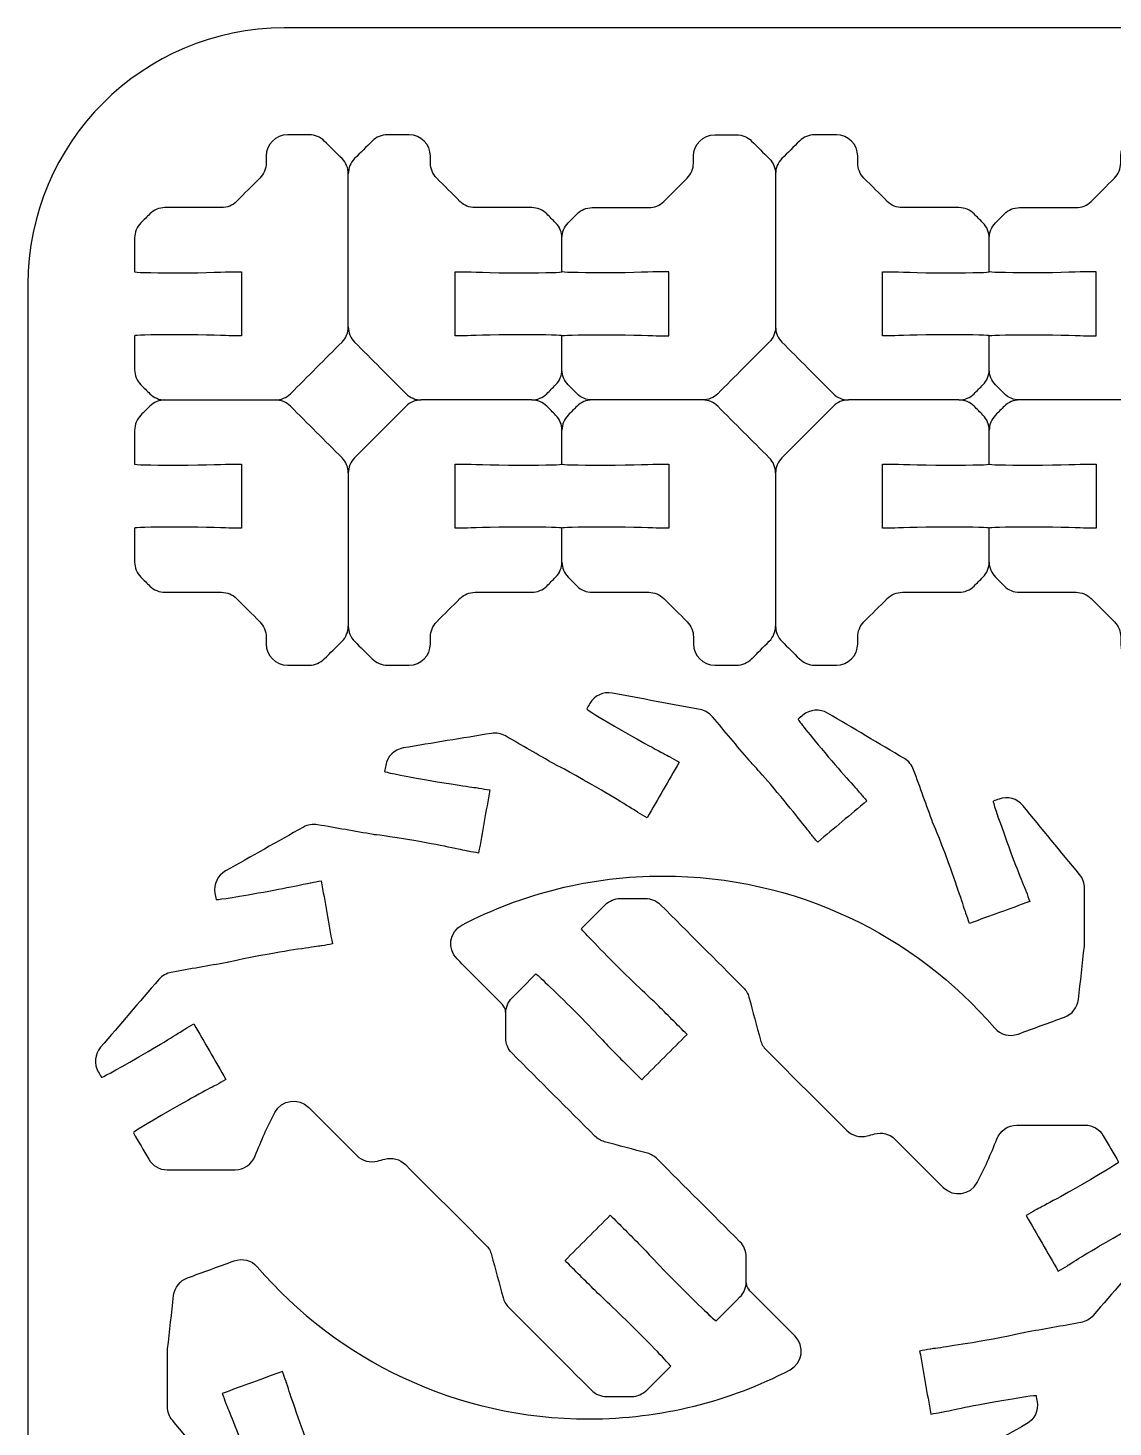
# Model space of a CAD drawing. Extents: x 5 to 405, y 225 to 445.
# Drawn here: x 5 to 55.8, y 379.5 to 445 of the extents above; entities that cross this region are included whole.
import ezdxf

# ---------------------------------------------------------------- set-up
doc = ezdxf.new("R2010")
doc.units = 0
doc.header["$MEASUREMENT"] = 0
doc.layers.add('DEFAULT', color=18, linetype='CONTINUOUS')

msp = doc.modelspace()

# ---------------------------------------------------------------- linework, layer by layer
at = {"layer": 'DEFAULT', "color": 1}
for points, knots in [([(123, 225), (87.667, 225), (52.333, 225), (17, 225), (10.373, 225), (5, 230.372), (5, 237), (5, 302.333), (5, 367.667), (5, 433), (5, 439.628), (10.373, 445), (17, 445), (52.333, 445), (87.667, 445), (123, 445), (129.627, 445), (135, 439.628), (135, 433), (135, 367.667), (135, 302.333), (135, 237), (135, 230.372), (129.627, 225), (123, 225)], [0, 0, 0, 0, 300.472, 300.472, 300.472, 301.472, 301.472, 301.472, 857.062, 857.062, 857.062, 858.062, 858.062, 858.062, 1158.534, 1158.534, 1158.534, 1159.534, 1159.534, 1159.534, 1715.124, 1715.124, 1715.124, 1716.124, 1716.124, 1716.124, 1716.124]), ([(16.581, 427.586), (14.857, 427.586), (13.133, 427.586), (11.408, 427.586), (11.143, 427.586), (10.889, 427.691), (10.702, 427.879), (10.563, 428.017), (10.424, 428.156), (10.285, 428.295), (10.098, 428.482), (9.992, 428.737), (9.992, 429.002), (9.992, 429.53), (9.992, 430.059), (9.992, 430.588), (9.992, 430.616), (10.61, 430.637), (11.993, 430.637), (13.376, 430.637), (14.367, 430.588), (14.494, 430.588), (14.661, 430.588), (14.828, 430.588), (14.995, 430.588), (14.995, 431.587), (14.995, 432.587), (14.995, 433.587), (14.828, 433.587), (14.661, 433.587), (14.494, 433.587), (14.367, 433.587), (13.376, 433.537), (11.993, 433.537), (10.61, 433.537), (9.992, 433.562), (9.992, 433.587), (9.992, 434.115), (9.992, 434.644), (9.992, 435.173), (9.992, 435.438), (10.098, 435.692), (10.285, 435.88), (10.424, 436.018), (10.563, 436.157), (10.702, 436.296), (10.889, 436.483), (11.143, 436.589), (11.408, 436.589), (12.292, 436.589), (13.175, 436.589), (14.059, 436.589), (14.324, 436.589), (14.578, 436.694), (14.766, 436.881), (15.129, 437.245), (15.492, 437.608), (15.856, 437.972), (16.043, 438.159), (16.148, 438.413), (16.148, 438.678), (16.148, 438.786), (16.148, 438.893), (16.148, 439), (16.148, 439.552), (16.596, 440), (17.149, 440), (17.488, 440), (17.827, 440), (18.166, 440), (18.431, 440), (18.685, 439.895), (18.872, 439.708), (19.148, 439.433), (19.424, 439.157), (19.7, 438.882), (19.888, 438.694), (19.994, 438.44), (19.994, 438.174), (19.994, 435.783), (19.994, 433.392), (19.994, 431.002), (19.994, 430.737), (19.889, 430.482), (19.701, 430.295), (18.897, 429.49), (18.093, 428.684), (17.288, 427.879), (17.101, 427.691), (16.846, 427.586), (16.581, 427.586)], [1, 1, 1, 1, 15.661, 15.661, 15.661, 16.661, 16.661, 16.661, 18.329772, 18.329772, 18.329772, 19.329772, 19.329772, 19.329772, 23.825772, 23.825772, 23.825772, 24.825772, 24.825772, 24.825772, 25.825772, 25.825772, 25.825772, 27.245772, 27.245772, 27.245772, 35.745772, 35.745772, 35.745772, 37.165772, 37.165772, 37.165772, 38.165772, 38.165772, 38.165772, 39.165772, 39.165772, 39.165772, 43.661772, 43.661772, 43.661772, 44.661772, 44.661772, 44.661772, 46.330544, 46.330544, 46.330544, 47.330544, 47.330544, 47.330544, 54.842544, 54.842544, 54.842544, 55.842544, 55.842544, 55.842544, 60.212464, 60.212464, 60.212464, 61.212464, 61.212464, 61.212464, 62.123464, 62.123464, 62.123464, 63.123464, 63.123464, 63.123464, 66.006464, 66.006464, 66.006464, 67.006464, 67.006464, 67.006464, 70.321383, 70.321383, 70.321383, 71.321383, 71.321383, 71.321383, 91.652383, 91.652383, 91.652383, 92.652383, 92.652383, 92.652383, 102.33197, 102.33197, 102.33197, 103.33197, 103.33197, 103.33197, 103.33197]), ([(28.579, 427.586), (28.844, 427.586), (29.098, 427.691), (29.286, 427.879), (29.425, 428.017), (29.563, 428.156), (29.702, 428.295), (29.89, 428.482), (29.995, 428.737), (29.995, 429.002), (29.995, 429.53), (29.995, 430.059), (29.995, 430.588), (29.995, 430.616), (29.378, 430.637), (27.995, 430.637), (26.612, 430.637), (25.62, 430.588), (25.493, 430.588), (25.326, 430.588), (25.159, 430.588), (24.993, 430.588), (24.993, 431.587), (24.993, 432.587), (24.993, 433.587), (25.159, 433.587), (25.326, 433.587), (25.493, 433.587), (25.62, 433.587), (26.612, 433.537), (27.995, 433.537), (29.378, 433.537), (29.995, 433.562), (29.995, 433.587), (29.995, 434.115), (29.995, 434.644), (29.995, 435.173), (29.995, 435.438), (29.89, 435.692), (29.702, 435.88), (29.563, 436.018), (29.425, 436.157), (29.286, 436.296), (29.098, 436.483), (28.844, 436.589), (28.579, 436.589), (27.695, 436.589), (26.812, 436.589), (25.929, 436.589), (25.664, 436.589), (25.409, 436.694), (25.222, 436.881), (24.859, 437.245), (24.495, 437.608), (24.132, 437.972), (23.944, 438.159), (23.839, 438.413), (23.839, 438.678), (23.839, 438.786), (23.839, 438.893), (23.839, 439), (23.839, 439.552), (23.391, 440), (22.839, 440), (22.5, 440), (22.161, 440), (21.822, 440), (21.557, 440), (21.303, 439.895), (21.115, 439.708), (20.839, 439.433), (20.563, 439.157), (20.288, 438.882), (20.099, 438.694), (19.994, 438.44), (19.994, 438.174)], [0, 0, 0, 0, 1, 1, 1, 2.668772, 2.668772, 2.668772, 3.668772, 3.668772, 3.668772, 8.164772, 8.164772, 8.164772, 9.164772, 9.164772, 9.164772, 10.164772, 10.164772, 10.164772, 11.584772, 11.584772, 11.584772, 20.084772, 20.084772, 20.084772, 21.504772, 21.504772, 21.504772, 22.504772, 22.504772, 22.504772, 23.504772, 23.504772, 23.504772, 28.000772, 28.000772, 28.000772, 29.000772, 29.000772, 29.000772, 30.669544, 30.669544, 30.669544, 31.669544, 31.669544, 31.669544, 39.181544, 39.181544, 39.181544, 40.181544, 40.181544, 40.181544, 44.550757, 44.550757, 44.550757, 45.550757, 45.550757, 45.550757, 46.461757, 46.461757, 46.461757, 47.461757, 47.461757, 47.461757, 50.345757, 50.345757, 50.345757, 51.345757, 51.345757, 51.345757, 54.660676, 54.660676, 54.660676, 55.660676, 55.660676, 55.660676, 55.660676]), ([(29.995, 435.173), (29.995, 435.438), (30.1, 435.692), (30.288, 435.88), (30.427, 436.018), (30.565, 436.157), (30.704, 436.296), (30.891, 436.483), (31.146, 436.589), (31.411, 436.589), (32.294, 436.589), (33.178, 436.589), (34.061, 436.589), (34.326, 436.589), (34.581, 436.694), (34.768, 436.881), (35.131, 437.245), (35.495, 437.608), (35.858, 437.971), (36.045, 438.159), (36.151, 438.413), (36.151, 438.678), (36.151, 438.786), (36.151, 438.893), (36.151, 439), (36.151, 439.552), (36.599, 440), (37.151, 440), (37.49, 440), (37.829, 440), (38.168, 440), (38.433, 440), (38.687, 439.895), (38.874, 439.708), (39.15, 439.433), (39.426, 439.157), (39.702, 438.882), (39.89, 438.694), (39.996, 438.44), (39.996, 438.174), (39.996, 435.783), (39.996, 433.392), (39.996, 431.002), (39.996, 430.737), (39.891, 430.483), (39.704, 430.295), (38.899, 429.49), (38.095, 428.684), (37.29, 427.879), (37.103, 427.691), (36.848, 427.586), (36.583, 427.586), (34.859, 427.586), (33.135, 427.586), (31.411, 427.586), (31.146, 427.586), (30.891, 427.691), (30.704, 427.878), (30.565, 428.017), (30.427, 428.156), (30.288, 428.295), (30.1, 428.482), (29.995, 428.737), (29.995, 429.002), (29.995, 429.53), (29.995, 430.059), (29.995, 430.588), (29.995, 430.616), (30.612, 430.637), (31.995, 430.637), (33.378, 430.637), (34.369, 430.588), (34.496, 430.588), (34.663, 430.588), (34.83, 430.588), (34.997, 430.588), (34.997, 431.587), (34.997, 432.587), (34.997, 433.586), (34.83, 433.586), (34.663, 433.586), (34.496, 433.586), (34.369, 433.586), (33.378, 433.537), (31.995, 433.537), (30.612, 433.537), (29.995, 433.562), (29.995, 433.586)], [0, 0, 0, 0, 1, 1, 1, 2.668065, 2.668065, 2.668065, 3.668065, 3.668065, 3.668065, 11.180065, 11.180065, 11.180065, 12.180065, 12.180065, 12.180065, 16.549985, 16.549985, 16.549985, 17.549985, 17.549985, 17.549985, 18.460985, 18.460985, 18.460985, 19.460985, 19.460985, 19.460985, 22.343985, 22.343985, 22.343985, 23.343985, 23.343985, 23.343985, 26.658904, 26.658904, 26.658904, 27.658904, 27.658904, 27.658904, 47.989904, 47.989904, 47.989904, 48.989904, 48.989904, 48.989904, 58.66949, 58.66949, 58.66949, 59.66949, 59.66949, 59.66949, 74.33049, 74.33049, 74.33049, 75.33049, 75.33049, 75.33049, 76.999262, 76.999262, 76.999262, 77.999262, 77.999262, 77.999262, 82.495262, 82.495262, 82.495262, 83.495262, 83.495262, 83.495262, 84.495262, 84.495262, 84.495262, 85.915262, 85.915262, 85.915262, 94.415262, 94.415262, 94.415262, 95.835262, 95.835262, 95.835262, 96.835262, 96.835262, 96.835262, 97.835262, 97.835262, 97.835262, 97.835262]), ([(48.581, 427.586), (48.847, 427.586), (49.101, 427.691), (49.288, 427.879), (49.427, 428.017), (49.566, 428.156), (49.705, 428.295), (49.892, 428.482), (49.997, 428.737), (49.997, 429.002), (49.997, 429.53), (49.997, 430.059), (49.997, 430.588), (49.997, 430.616), (49.38, 430.637), (47.997, 430.637), (46.614, 430.637), (45.623, 430.588), (45.496, 430.588), (45.329, 430.588), (45.162, 430.588), (44.995, 430.588), (44.995, 431.587), (44.995, 432.587), (44.995, 433.587), (45.162, 433.587), (45.329, 433.587), (45.496, 433.587), (45.623, 433.587), (46.614, 433.537), (47.997, 433.537), (49.38, 433.537), (49.997, 433.562), (49.997, 433.587), (49.997, 434.115), (49.997, 434.644), (49.997, 435.173), (49.997, 435.438), (49.892, 435.692), (49.705, 435.88), (49.566, 436.018), (49.427, 436.157), (49.289, 436.296), (49.101, 436.483), (48.847, 436.589), (48.581, 436.589), (47.698, 436.589), (46.815, 436.589), (45.932, 436.589), (45.666, 436.589), (45.412, 436.694), (45.224, 436.881), (44.861, 437.245), (44.498, 437.608), (44.135, 437.972), (43.947, 438.159), (43.841, 438.413), (43.841, 438.678), (43.841, 438.786), (43.841, 438.893), (43.841, 439), (43.841, 439.552), (43.394, 440), (42.842, 440), (42.503, 440), (42.163, 440), (41.824, 440), (41.56, 440), (41.306, 439.895), (41.118, 439.708), (40.842, 439.433), (40.566, 439.157), (40.29, 438.882), (40.102, 438.694), (39.996, 438.44), (39.996, 438.174)], [0, 0, 0, 0, 1, 1, 1, 2.668772, 2.668772, 2.668772, 3.668772, 3.668772, 3.668772, 8.164772, 8.164772, 8.164772, 9.164772, 9.164772, 9.164772, 10.164772, 10.164772, 10.164772, 11.584772, 11.584772, 11.584772, 20.084772, 20.084772, 20.084772, 21.504772, 21.504772, 21.504772, 22.504772, 22.504772, 22.504772, 23.504772, 23.504772, 23.504772, 28.000772, 28.000772, 28.000772, 29.000772, 29.000772, 29.000772, 30.668837, 30.668837, 30.668837, 31.668837, 31.668837, 31.668837, 39.179837, 39.179837, 39.179837, 40.179837, 40.179837, 40.179837, 44.54905, 44.54905, 44.54905, 45.54905, 45.54905, 45.54905, 46.46005, 46.46005, 46.46005, 47.46005, 47.46005, 47.46005, 50.34405, 50.34405, 50.34405, 51.34405, 51.34405, 51.34405, 54.659677, 54.659677, 54.659677, 55.659677, 55.659677, 55.659677, 55.659677]), ([(49.998, 435.173), (49.998, 435.438), (50.103, 435.692), (50.29, 435.88), (50.429, 436.018), (50.568, 436.157), (50.707, 436.296), (50.894, 436.483), (51.148, 436.589), (51.414, 436.589), (52.297, 436.589), (53.18, 436.589), (54.064, 436.589), (54.329, 436.589), (54.583, 436.694), (54.771, 436.881), (55.134, 437.245), (55.497, 437.608), (55.861, 437.971), (56.048, 438.159), (56.153, 438.413), (56.153, 438.678), (56.153, 438.786), (56.153, 438.893), (56.153, 439), (56.153, 439.552), (56.601, 440), (57.154, 440), (57.493, 440), (57.832, 440), (58.171, 440), (58.436, 440), (58.689, 439.895), (58.877, 439.708), (59.153, 439.433), (59.429, 439.157), (59.705, 438.882), (59.893, 438.694), (59.999, 438.44), (59.999, 438.174), (59.999, 435.783), (59.999, 433.392), (59.999, 431.002), (59.999, 430.737), (59.894, 430.483), (59.706, 430.295), (58.902, 429.49), (58.098, 428.684), (57.293, 427.879), (57.106, 427.691), (56.851, 427.586), (56.586, 427.586), (54.862, 427.586), (53.138, 427.586), (51.414, 427.586), (51.148, 427.586), (50.894, 427.691), (50.707, 427.878), (50.568, 428.017), (50.429, 428.156), (50.29, 428.295), (50.103, 428.482), (49.998, 428.737), (49.998, 429.002), (49.998, 429.53), (49.998, 430.059), (49.998, 430.588), (49.998, 430.616), (50.615, 430.637), (51.998, 430.637), (53.381, 430.637), (54.372, 430.588), (54.499, 430.588), (54.666, 430.588), (54.833, 430.588), (55, 430.588), (55, 431.587), (55, 432.587), (55, 433.586), (54.833, 433.586), (54.666, 433.586), (54.499, 433.586), (54.372, 433.586), (53.381, 433.537), (51.998, 433.537), (50.615, 433.537), (49.998, 433.562), (49.998, 433.586)], [0, 0, 0, 0, 1, 1, 1, 2.668065, 2.668065, 2.668065, 3.668065, 3.668065, 3.668065, 11.180065, 11.180065, 11.180065, 12.180065, 12.180065, 12.180065, 16.549985, 16.549985, 16.549985, 17.549985, 17.549985, 17.549985, 18.460985, 18.460985, 18.460985, 19.460985, 19.460985, 19.460985, 22.343985, 22.343985, 22.343985, 23.343985, 23.343985, 23.343985, 26.658904, 26.658904, 26.658904, 27.658904, 27.658904, 27.658904, 47.989904, 47.989904, 47.989904, 48.989904, 48.989904, 48.989904, 58.668784, 58.668784, 58.668784, 59.668784, 59.668784, 59.668784, 74.329784, 74.329784, 74.329784, 75.329784, 75.329784, 75.329784, 76.998556, 76.998556, 76.998556, 77.998556, 77.998556, 77.998556, 82.494556, 82.494556, 82.494556, 83.494556, 83.494556, 83.494556, 84.494556, 84.494556, 84.494556, 85.914556, 85.914556, 85.914556, 94.414556, 94.414556, 94.414556, 95.834556, 95.834556, 95.834556, 96.834556, 96.834556, 96.834556, 97.834556, 97.834556, 97.834556, 97.834556]), ([(19.994, 431.002), (19.994, 430.737), (20.099, 430.482), (20.286, 430.295), (21.091, 429.49), (21.895, 428.684), (22.7, 427.879), (22.887, 427.691), (23.142, 427.586), (23.407, 427.586)], [0, 0, 0, 0, 1, 1, 1, 10.680293, 10.680293, 10.680293, 11.680293, 11.680293, 11.680293, 11.680293]), ([(39.996, 431.002), (39.996, 430.737), (40.101, 430.482), (40.289, 430.295), (41.093, 429.49), (41.897, 428.684), (42.702, 427.879), (42.889, 427.691), (43.144, 427.586), (43.409, 427.586)], [0, 0, 0, 0, 1, 1, 1, 10.679587, 10.679587, 10.679587, 11.679587, 11.679587, 11.679587, 11.679587]), ([(11.409, 427.586), (11.143, 427.586), (10.889, 427.48), (10.702, 427.293), (10.563, 427.154), (10.424, 427.015), (10.285, 426.877), (10.098, 426.689), (9.993, 426.435), (9.993, 426.17), (9.993, 425.641), (9.993, 425.112), (9.993, 424.584), (9.993, 424.555), (10.61, 424.534), (11.993, 424.534), (13.376, 424.534), (14.367, 424.584), (14.494, 424.584), (14.661, 424.584), (14.828, 424.584), (14.995, 424.584), (14.995, 423.584), (14.995, 422.585), (14.995, 421.585), (14.828, 421.585), (14.661, 421.585), (14.494, 421.585), (14.367, 421.585), (13.376, 421.634), (11.993, 421.634), (10.61, 421.634), (9.993, 421.61), (9.993, 421.585), (9.993, 421.056), (9.993, 420.528), (9.993, 419.999), (9.993, 419.734), (10.098, 419.479), (10.285, 419.292), (10.424, 419.153), (10.563, 419.014), (10.702, 418.876), (10.889, 418.688), (11.143, 418.583), (11.409, 418.583), (12.292, 418.583), (13.175, 418.583), (14.059, 418.583), (14.324, 418.583), (14.578, 418.477), (14.766, 418.29), (15.129, 417.927), (15.492, 417.563), (15.856, 417.2), (16.043, 417.013), (16.149, 416.758), (16.149, 416.493), (16.149, 416.386), (16.149, 416.279), (16.149, 416.172), (16.149, 415.619), (16.596, 415.172), (17.148, 415.172), (17.487, 415.172), (17.827, 415.172), (18.166, 415.172), (18.43, 415.172), (18.684, 415.277), (18.872, 415.464), (19.148, 415.739), (19.424, 416.014), (19.7, 416.289), (19.888, 416.477), (19.994, 416.732), (19.994, 416.997)], [0, 0, 0, 0, 1, 1, 1, 2.668772, 2.668772, 2.668772, 3.668772, 3.668772, 3.668772, 8.164772, 8.164772, 8.164772, 9.164772, 9.164772, 9.164772, 10.164772, 10.164772, 10.164772, 11.584772, 11.584772, 11.584772, 20.084772, 20.084772, 20.084772, 21.504772, 21.504772, 21.504772, 22.504772, 22.504772, 22.504772, 23.504772, 23.504772, 23.504772, 28.000772, 28.000772, 28.000772, 29.000772, 29.000772, 29.000772, 30.669544, 30.669544, 30.669544, 31.669544, 31.669544, 31.669544, 39.181544, 39.181544, 39.181544, 40.181544, 40.181544, 40.181544, 44.551464, 44.551464, 44.551464, 45.551464, 45.551464, 45.551464, 46.462464, 46.462464, 46.462464, 47.462464, 47.462464, 47.462464, 50.346464, 50.346464, 50.346464, 51.346464, 51.346464, 51.346464, 54.661383, 54.661383, 54.661383, 55.661383, 55.661383, 55.661383, 55.661383]), ([(19.994, 424.17), (19.994, 424.435), (19.889, 424.689), (19.701, 424.876), (18.897, 425.682), (18.093, 426.487), (17.288, 427.292), (17.101, 427.48), (16.846, 427.586), (16.581, 427.586)], [0, 0, 0, 0, 1, 1, 1, 10.679587, 10.679587, 10.679587, 11.679587, 11.679587, 11.679587, 11.679587]), ([(23.407, 427.586), (25.131, 427.586), (26.855, 427.586), (28.579, 427.586), (28.844, 427.586), (29.098, 427.48), (29.286, 427.293), (29.425, 427.154), (29.563, 427.015), (29.702, 426.877), (29.89, 426.689), (29.995, 426.435), (29.995, 426.17), (29.995, 425.641), (29.995, 425.112), (29.995, 424.584), (29.995, 424.555), (29.378, 424.534), (27.995, 424.534), (26.612, 424.534), (25.621, 424.584), (25.494, 424.584), (25.327, 424.584), (25.16, 424.584), (24.993, 424.584), (24.993, 423.584), (24.993, 422.585), (24.993, 421.585), (25.16, 421.585), (25.327, 421.585), (25.494, 421.585), (25.621, 421.585), (26.612, 421.634), (27.995, 421.634), (29.378, 421.634), (29.995, 421.61), (29.995, 421.585), (29.995, 421.056), (29.995, 420.528), (29.995, 419.999), (29.995, 419.734), (29.89, 419.479), (29.702, 419.292), (29.563, 419.153), (29.425, 419.014), (29.286, 418.876), (29.098, 418.688), (28.844, 418.583), (28.579, 418.583), (27.696, 418.583), (26.812, 418.583), (25.929, 418.583), (25.664, 418.583), (25.409, 418.477), (25.222, 418.29), (24.859, 417.927), (24.495, 417.563), (24.132, 417.2), (23.945, 417.013), (23.839, 416.758), (23.839, 416.493), (23.839, 416.386), (23.839, 416.279), (23.839, 416.172), (23.839, 415.619), (23.391, 415.172), (22.839, 415.172), (22.5, 415.172), (22.161, 415.172), (21.822, 415.172), (21.557, 415.172), (21.303, 415.277), (21.116, 415.464), (20.84, 415.739), (20.564, 416.014), (20.288, 416.289), (20.099, 416.477), (19.994, 416.732), (19.994, 416.997), (19.994, 419.388), (19.994, 421.779), (19.994, 424.17), (19.994, 424.435), (20.099, 424.689), (20.286, 424.876), (21.091, 425.682), (21.895, 426.487), (22.699, 427.293), (22.887, 427.48), (23.142, 427.586), (23.407, 427.586)], [1, 1, 1, 1, 15.661, 15.661, 15.661, 16.661, 16.661, 16.661, 18.329772, 18.329772, 18.329772, 19.329772, 19.329772, 19.329772, 23.825772, 23.825772, 23.825772, 24.825772, 24.825772, 24.825772, 25.825772, 25.825772, 25.825772, 27.245772, 27.245772, 27.245772, 35.745772, 35.745772, 35.745772, 37.165772, 37.165772, 37.165772, 38.165772, 38.165772, 38.165772, 39.165772, 39.165772, 39.165772, 43.661772, 43.661772, 43.661772, 44.661772, 44.661772, 44.661772, 46.330544, 46.330544, 46.330544, 47.330544, 47.330544, 47.330544, 54.842544, 54.842544, 54.842544, 55.842544, 55.842544, 55.842544, 60.212464, 60.212464, 60.212464, 61.212464, 61.212464, 61.212464, 62.123464, 62.123464, 62.123464, 63.123464, 63.123464, 63.123464, 66.006464, 66.006464, 66.006464, 67.006464, 67.006464, 67.006464, 70.321383, 70.321383, 70.321383, 71.321383, 71.321383, 71.321383, 91.652383, 91.652383, 91.652383, 92.652383, 92.652383, 92.652383, 102.33197, 102.33197, 102.33197, 103.33197, 103.33197, 103.33197, 103.33197]), ([(31.411, 427.586), (31.146, 427.586), (30.891, 427.48), (30.704, 427.293), (30.565, 427.154), (30.427, 427.015), (30.288, 426.877), (30.1, 426.689), (29.995, 426.435), (29.995, 426.17)], [0, 0, 0, 0, 1, 1, 1, 2.668772, 2.668772, 2.668772, 3.668772, 3.668772, 3.668772, 3.668772]), ([(39.996, 424.17), (39.996, 424.435), (39.891, 424.689), (39.704, 424.876), (38.899, 425.682), (38.095, 426.487), (37.29, 427.292), (37.103, 427.48), (36.848, 427.586), (36.583, 427.586)], [0, 0, 0, 0, 1, 1, 1, 10.680293, 10.680293, 10.680293, 11.680293, 11.680293, 11.680293, 11.680293]), ([(43.409, 427.586), (45.133, 427.586), (46.857, 427.586), (48.581, 427.586), (48.846, 427.586), (49.101, 427.48), (49.288, 427.293), (49.427, 427.154), (49.566, 427.015), (49.705, 426.877), (49.892, 426.689), (49.998, 426.435), (49.998, 426.17), (49.998, 425.641), (49.998, 425.112), (49.998, 424.584), (49.998, 424.555), (49.38, 424.534), (47.997, 424.534), (46.614, 424.534), (45.623, 424.584), (45.496, 424.584), (45.329, 424.584), (45.162, 424.584), (44.995, 424.584), (44.995, 423.584), (44.995, 422.585), (44.995, 421.585), (45.162, 421.585), (45.329, 421.585), (45.496, 421.585), (45.623, 421.585), (46.614, 421.634), (47.997, 421.634), (49.38, 421.634), (49.998, 421.61), (49.998, 421.585), (49.998, 421.056), (49.998, 420.528), (49.998, 419.999), (49.998, 419.734), (49.892, 419.479), (49.705, 419.292), (49.566, 419.153), (49.427, 419.014), (49.288, 418.876), (49.101, 418.688), (48.847, 418.583), (48.581, 418.583), (47.698, 418.583), (46.815, 418.583), (45.931, 418.583), (45.666, 418.583), (45.412, 418.477), (45.224, 418.29), (44.861, 417.927), (44.498, 417.563), (44.134, 417.2), (43.947, 417.013), (43.842, 416.758), (43.842, 416.493), (43.842, 416.386), (43.842, 416.279), (43.842, 416.172), (43.842, 415.619), (43.394, 415.172), (42.841, 415.172), (42.502, 415.172), (42.163, 415.172), (41.824, 415.172), (41.559, 415.172), (41.305, 415.277), (41.118, 415.464), (40.842, 415.739), (40.566, 416.014), (40.29, 416.289), (40.102, 416.477), (39.996, 416.732), (39.996, 416.997), (39.996, 419.388), (39.996, 421.779), (39.996, 424.17), (39.996, 424.435), (40.101, 424.689), (40.289, 424.876), (41.093, 425.682), (41.897, 426.487), (42.702, 427.293), (42.889, 427.48), (43.144, 427.586), (43.409, 427.586)], [1, 1, 1, 1, 15.661, 15.661, 15.661, 16.661, 16.661, 16.661, 18.329772, 18.329772, 18.329772, 19.329772, 19.329772, 19.329772, 23.825772, 23.825772, 23.825772, 24.825772, 24.825772, 24.825772, 25.825772, 25.825772, 25.825772, 27.245772, 27.245772, 27.245772, 35.745772, 35.745772, 35.745772, 37.165772, 37.165772, 37.165772, 38.165772, 38.165772, 38.165772, 39.165772, 39.165772, 39.165772, 43.661772, 43.661772, 43.661772, 44.661772, 44.661772, 44.661772, 46.330544, 46.330544, 46.330544, 47.330544, 47.330544, 47.330544, 54.842544, 54.842544, 54.842544, 55.842544, 55.842544, 55.842544, 60.212464, 60.212464, 60.212464, 61.212464, 61.212464, 61.212464, 62.123464, 62.123464, 62.123464, 63.123464, 63.123464, 63.123464, 66.006464, 66.006464, 66.006464, 67.006464, 67.006464, 67.006464, 70.321383, 70.321383, 70.321383, 71.321383, 71.321383, 71.321383, 91.652383, 91.652383, 91.652383, 92.652383, 92.652383, 92.652383, 102.33197, 102.33197, 102.33197, 103.33197, 103.33197, 103.33197, 103.33197]), ([(51.414, 427.586), (51.148, 427.586), (50.894, 427.48), (50.707, 427.293), (50.568, 427.154), (50.429, 427.015), (50.29, 426.877), (50.103, 426.689), (49.998, 426.435), (49.998, 426.17)], [0, 0, 0, 0, 1, 1, 1, 2.668772, 2.668772, 2.668772, 3.668772, 3.668772, 3.668772, 3.668772]), ([(29.995, 424.584), (29.995, 424.555), (30.612, 424.534), (31.995, 424.534), (33.378, 424.534), (34.369, 424.584), (34.496, 424.584), (34.663, 424.584), (34.83, 424.584), (34.997, 424.584), (34.997, 423.584), (34.997, 422.585), (34.997, 421.585), (34.83, 421.585), (34.663, 421.585), (34.496, 421.585), (34.369, 421.585), (33.378, 421.634), (31.995, 421.634), (30.612, 421.634), (29.995, 421.61), (29.995, 421.585)], [0, 0, 0, 0, 1, 1, 1, 2, 2, 2, 3.42, 3.42, 3.42, 11.92, 11.92, 11.92, 13.34, 13.34, 13.34, 14.34, 14.34, 14.34, 15.34, 15.34, 15.34, 15.34]), ([(49.997, 424.584), (49.997, 424.555), (50.615, 424.534), (51.998, 424.534), (53.381, 424.534), (54.372, 424.584), (54.499, 424.584), (54.666, 424.584), (54.833, 424.584), (55, 424.584), (55, 423.584), (55, 422.585), (55, 421.585), (54.833, 421.585), (54.666, 421.585), (54.499, 421.585), (54.372, 421.585), (53.381, 421.634), (51.998, 421.634), (50.615, 421.634), (49.997, 421.61), (49.997, 421.585)], [0, 0, 0, 0, 1, 1, 1, 2, 2, 2, 3.42, 3.42, 3.42, 11.92, 11.92, 11.92, 13.34, 13.34, 13.34, 14.34, 14.34, 14.34, 15.34, 15.34, 15.34, 15.34]), ([(29.995, 419.999), (29.995, 419.734), (30.1, 419.479), (30.288, 419.292), (30.427, 419.153), (30.565, 419.014), (30.704, 418.876), (30.891, 418.688), (31.146, 418.583), (31.411, 418.583), (32.294, 418.583), (33.178, 418.583), (34.061, 418.583), (34.326, 418.583), (34.581, 418.477), (34.768, 418.29), (35.131, 417.927), (35.495, 417.563), (35.858, 417.2), (36.045, 417.012), (36.151, 416.758), (36.151, 416.493), (36.151, 416.386), (36.151, 416.279), (36.151, 416.172), (36.151, 415.619), (36.599, 415.172), (37.151, 415.172), (37.49, 415.172), (37.829, 415.172), (38.168, 415.172), (38.433, 415.172), (38.687, 415.276), (38.874, 415.464), (39.15, 415.739), (39.426, 416.014), (39.702, 416.29), (39.89, 416.477), (39.996, 416.732), (39.996, 416.998)], [0, 0, 0, 0, 1, 1, 1, 2.668065, 2.668065, 2.668065, 3.668065, 3.668065, 3.668065, 11.180065, 11.180065, 11.180065, 12.180065, 12.180065, 12.180065, 16.549985, 16.549985, 16.549985, 17.549985, 17.549985, 17.549985, 18.460985, 18.460985, 18.460985, 19.460985, 19.460985, 19.460985, 22.343985, 22.343985, 22.343985, 23.343985, 23.343985, 23.343985, 26.658904, 26.658904, 26.658904, 27.658904, 27.658904, 27.658904, 27.658904]), ([(49.997, 419.999), (49.997, 419.734), (50.103, 419.479), (50.29, 419.292), (50.429, 419.153), (50.568, 419.014), (50.707, 418.876), (50.894, 418.688), (51.148, 418.583), (51.414, 418.583), (52.297, 418.583), (53.18, 418.583), (54.064, 418.583), (54.329, 418.583), (54.583, 418.477), (54.771, 418.29), (55.134, 417.927), (55.497, 417.563), (55.861, 417.2), (56.048, 417.012), (56.153, 416.758), (56.153, 416.493), (56.153, 416.386), (56.153, 416.279), (56.153, 416.172), (56.153, 415.619), (56.601, 415.172), (57.154, 415.172), (57.493, 415.172), (57.832, 415.172), (58.171, 415.172), (58.436, 415.172), (58.689, 415.276), (58.877, 415.464), (59.153, 415.739), (59.429, 416.014), (59.705, 416.29), (59.893, 416.477), (59.999, 416.732), (59.999, 416.998)], [0, 0, 0, 0, 1, 1, 1, 2.668065, 2.668065, 2.668065, 3.668065, 3.668065, 3.668065, 11.180065, 11.180065, 11.180065, 12.180065, 12.180065, 12.180065, 16.549985, 16.549985, 16.549985, 17.549985, 17.549985, 17.549985, 18.460985, 18.460985, 18.460985, 19.460985, 19.460985, 19.460985, 22.343985, 22.343985, 22.343985, 23.343985, 23.343985, 23.343985, 26.658904, 26.658904, 26.658904, 27.658904, 27.658904, 27.658904, 27.658904]), ([(32.351, 413.86), (33.722, 413.603), (35.093, 413.347), (36.465, 413.091), (36.69, 413.048), (36.895, 412.928), (37.047, 412.752), (37.616, 412.073), (38.185, 411.395), (38.754, 410.716), (38.8, 410.66), (39.188, 410.272), (40.077, 409.214), (40.966, 408.155), (41.566, 407.365), (41.647, 407.266), (41.754, 407.139), (41.861, 407.012), (41.968, 406.885), (42.733, 407.527), (43.499, 408.169), (44.264, 408.811), (44.157, 408.938), (44.05, 409.065), (43.943, 409.192), (43.862, 409.291), (43.189, 410.018), (42.3, 411.076), (41.411, 412.138), (41.03, 412.625), (41.051, 412.643), (41.126, 412.705), (41.201, 412.767), (41.276, 412.83), (41.601, 413.101), (42.063, 413.14), (42.427, 412.925), (43.627, 412.216), (44.828, 411.507), (46.028, 410.798), (46.226, 410.678), (46.381, 410.494), (46.459, 410.275), (46.761, 409.443), (47.063, 408.61), (47.365, 407.778), (47.39, 407.711), (47.623, 407.213), (48.099, 405.915), (48.572, 404.617), (48.865, 403.668), (48.907, 403.548), (48.963, 403.392), (49.02, 403.235), (49.076, 403.079), (50.016, 403.421), (50.955, 403.763), (51.895, 404.105), (51.839, 404.262), (51.782, 404.418), (51.726, 404.575), (51.68, 404.694), (51.295, 405.608), (50.823, 406.906), (50.35, 408.208), (50.159, 408.794), (50.184, 408.804), (50.276, 408.837), (50.368, 408.87), (50.459, 408.903), (50.858, 409.048), (51.306, 408.928), (51.574, 408.6), (52.46, 407.521), (53.345, 406.443), (54.23, 405.365), (54.379, 405.188), (54.456, 404.963), (54.456, 404.73), (54.456, 403.847), (54.456, 402.963), (54.456, 402.08), (54.456, 402.059), (54.453, 402.038), (54.453, 402.017), (54.36, 401.185), (54.267, 400.354), (54.174, 399.523), (54.132, 399.145), (53.878, 398.824), (53.521, 398.694), (52.796, 398.429), (52.07, 398.165), (51.345, 397.9), (50.96, 397.759), (50.523, 397.865), (50.255, 398.179), (46.501, 402.539), (40.941, 405.298), (34.736, 405.298), (31.342, 405.298), (28.135, 404.469), (25.317, 403.005), (24.721, 402.694), (24.611, 401.89), (25.084, 401.417), (25.747, 400.755), (26.41, 400.093), (27.074, 399.431), (27.261, 399.244), (27.366, 399.089), (27.366, 398.884), (27.366, 398.494), (27.366, 398.103), (27.366, 397.713), (27.363, 397.445), (27.469, 397.191), (27.659, 397.004), (28.954, 395.709), (30.249, 394.415), (31.543, 393.12), (31.667, 392.996), (31.822, 392.905), (31.991, 392.859), (32.66, 392.68), (33.33, 392.501), (33.999, 392.323), (34.168, 392.277), (34.323, 392.188), (34.447, 392.061), (35.741, 390.767), (37.036, 389.472), (38.331, 388.177), (38.518, 387.99), (38.624, 387.736), (38.624, 387.468), (38.624, 387.078), (38.624, 386.688), (38.624, 386.297), (38.62, 386.033), (38.518, 385.779), (38.331, 385.592), (37.957, 385.218), (37.583, 384.844), (37.209, 384.47), (37.174, 384.47), (36.373, 385.235), (35.406, 386.202), (34.429, 387.183), (33.762, 387.916), (33.671, 388.008), (33.2, 388.478), (32.73, 388.949), (32.259, 389.419), (31.553, 388.712), (30.846, 388.006), (30.139, 387.299), (30.61, 386.829), (31.08, 386.358), (31.55, 385.888), (31.642, 385.796), (32.376, 385.129), (33.357, 384.152), (34.32, 383.189), (35.089, 382.392), (35.089, 382.35), (34.714, 381.976), (34.338, 381.602), (33.963, 381.228), (33.776, 381.041), (33.522, 380.935), (33.258, 380.935), (32.869, 380.934), (32.479, 380.933), (32.09, 380.931), (31.826, 380.931), (31.568, 381.037), (31.381, 381.224), (30.086, 382.52), (28.792, 383.816), (27.497, 385.112), (27.373, 385.239), (27.285, 385.39), (27.239, 385.56), (27.06, 386.23), (26.88, 386.9), (26.7, 387.571), (26.654, 387.74), (26.562, 387.899), (26.439, 388.022), (25.182, 389.277), (23.924, 390.532), (22.667, 391.786), (22.417, 392.04), (22.047, 392.139), (21.701, 392.047), (21.588, 392.017), (21.475, 391.986), (21.362, 391.956), (21.016, 391.86), (20.646, 391.959), (20.396, 392.213), (19.644, 392.962), (18.893, 393.711), (18.141, 394.46), (17.669, 394.937), (16.861, 394.824), (16.554, 394.228), (16.212, 393.571), (15.908, 392.894), (15.637, 392.199), (15.488, 391.807), (15.118, 391.543), (14.698, 391.543), (13.637, 391.543), (12.577, 391.543), (11.516, 391.543), (11.16, 391.543), (10.828, 391.733), (10.652, 392.044), (10.413, 392.455), (10.174, 392.867), (9.936, 393.279), (9.936, 393.307), (10.458, 393.638), (11.643, 394.323), (12.843, 395.014), (13.725, 395.466), (13.834, 395.529), (13.979, 395.613), (14.123, 395.696), (14.268, 395.78), (13.768, 396.645), (13.268, 397.511), (12.768, 398.376), (12.624, 398.293), (12.479, 398.209), (12.335, 398.126), (12.225, 398.062), (11.393, 397.522), (10.193, 396.831), (8.997, 396.14), (8.45, 395.85), (8.436, 395.875), (8.388, 395.959), (8.34, 396.042), (8.292, 396.125), (8.08, 396.492), (8.122, 396.955), (8.398, 397.279), (9.305, 398.337), (10.213, 399.396), (11.121, 400.454), (11.273, 400.63), (11.481, 400.747), (11.707, 400.789), (12.578, 400.943), (13.449, 401.097), (14.321, 401.251), (14.391, 401.262), (14.924, 401.407), (16.286, 401.646), (17.647, 401.886), (18.632, 402.01), (18.755, 402.031), (18.92, 402.06), (19.084, 402.09), (19.249, 402.119), (19.075, 403.103), (18.901, 404.088), (18.727, 405.072), (18.563, 405.044), (18.4, 405.015), (18.237, 404.987), (18.11, 404.963), (17.143, 404.744), (15.781, 404.504), (14.419, 404.264), (13.806, 404.176), (13.802, 404.204), (13.786, 404.299), (13.769, 404.395), (13.753, 404.49), (13.679, 404.91), (13.876, 405.326), (14.247, 405.534), (15.461, 406.218), (16.676, 406.903), (17.891, 407.587), (18.092, 407.7), (18.328, 407.742), (18.554, 407.7), (19.427, 407.547), (20.299, 407.394), (21.172, 407.242), (21.242, 407.227), (21.789, 407.182), (23.151, 406.942), (24.512, 406.702), (25.479, 406.483), (25.606, 406.458), (25.77, 406.43), (25.933, 406.402), (26.096, 406.374), (26.27, 407.358), (26.444, 408.342), (26.619, 409.326), (26.454, 409.355), (26.289, 409.383), (26.125, 409.411), (26.001, 409.436), (25.017, 409.559), (23.655, 409.799), (22.301, 410.039), (21.694, 410.166), (21.694, 410.194), (21.711, 410.29), (21.729, 410.385), (21.747, 410.48), (21.817, 410.9), (22.149, 411.224), (22.569, 411.295), (23.943, 411.522), (25.318, 411.749), (26.693, 411.976), (26.922, 412.015), (27.155, 411.972), (27.356, 411.856), (28.123, 411.414), (28.889, 410.972), (29.656, 410.529), (29.719, 410.494), (30.217, 410.261), (31.413, 409.57), (32.612, 408.878), (33.445, 408.342), (33.554, 408.279), (33.699, 408.195), (33.843, 408.112), (33.988, 408.028), (34.488, 408.894), (34.988, 409.759), (35.487, 410.625), (35.343, 410.708), (35.198, 410.792), (35.053, 410.875), (34.944, 410.939), (34.062, 411.39), (32.863, 412.082), (31.706, 412.748), (31.176, 413.08), (31.155, 413.126), (31.205, 413.211), (31.254, 413.295), (31.303, 413.38), (31.515, 413.747), (31.935, 413.937), (32.351, 413.86)], [1, 1, 1, 1, 12.86204, 12.86204, 12.86204, 13.86204, 13.86204, 13.86204, 21.393209, 21.393209, 21.393209, 22.393209, 22.393209, 22.393209, 23.393209, 23.393209, 23.393209, 24.805477, 24.805477, 24.805477, 33.302046, 33.302046, 33.302046, 34.714314, 34.714314, 34.714314, 35.714314, 35.714314, 35.714314, 36.714314, 36.714314, 36.714314, 37.545277, 37.545277, 37.545277, 38.545277, 38.545277, 38.545277, 50.402975, 50.402975, 50.402975, 51.402975, 51.402975, 51.402975, 58.934994, 58.934994, 58.934994, 59.934994, 59.934994, 59.934994, 60.934994, 60.934994, 60.934994, 62.34896, 62.34896, 62.34896, 70.852383, 70.852383, 70.852383, 72.266349, 72.266349, 72.266349, 73.266349, 73.266349, 73.266349, 74.266349, 74.266349, 74.266349, 75.095083, 75.095083, 75.095083, 76.095083, 76.095083, 76.095083, 87.96057, 87.96057, 87.96057, 88.96057, 88.96057, 88.96057, 96.47057, 96.47057, 96.47057, 97.47057, 97.47057, 97.47057, 104.584571, 104.584571, 104.584571, 105.584571, 105.584571, 105.584571, 112.152021, 112.152021, 112.152021, 113.152021, 113.152021, 113.152021, 114.152021, 114.152021, 114.152021, 115.152021, 115.152021, 115.152021, 116.152021, 116.152021, 116.152021, 124.121117, 124.121117, 124.121117, 125.121117, 125.121117, 125.121117, 128.441117, 128.441117, 128.441117, 129.441117, 129.441117, 129.441117, 145.011609, 145.011609, 145.011609, 146.011609, 146.011609, 146.011609, 151.901133, 151.901133, 151.901133, 152.901133, 152.901133, 152.901133, 168.471624, 168.471624, 168.471624, 169.471624, 169.471624, 169.471624, 172.791624, 172.791624, 172.791624, 173.791624, 173.791624, 173.791624, 178.288824, 178.288824, 178.288824, 179.288824, 179.288824, 179.288824, 180.288824, 180.288824, 180.288824, 185.945678, 185.945678, 185.945678, 194.445101, 194.445101, 194.445101, 200.101956, 200.101956, 200.101956, 201.101956, 201.101956, 201.101956, 202.101956, 202.101956, 202.101956, 206.606231, 206.606231, 206.606231, 207.606231, 207.606231, 207.606231, 210.916246, 210.916246, 210.916246, 211.916246, 211.916246, 211.916246, 227.49381, 227.49381, 227.49381, 228.49381, 228.49381, 228.49381, 234.395581, 234.395581, 234.395581, 235.395581, 235.395581, 235.395581, 250.499389, 250.499389, 250.499389, 251.499389, 251.499389, 251.499389, 252.493974, 252.493974, 252.493974, 253.493974, 253.493974, 253.493974, 262.516668, 262.516668, 262.516668, 263.516668, 263.516668, 263.516668, 264.516668, 264.516668, 264.516668, 265.516668, 265.516668, 265.516668, 274.536668, 274.536668, 274.536668, 275.536668, 275.536668, 275.536668, 279.582765, 279.582765, 279.582765, 280.582765, 280.582765, 280.582765, 281.582765, 281.582765, 281.582765, 283.002976, 283.002976, 283.002976, 291.501923, 291.501923, 291.501923, 292.922134, 292.922134, 292.922134, 293.922134, 293.922134, 293.922134, 294.922134, 294.922134, 294.922134, 295.742012, 295.742012, 295.742012, 296.742012, 296.742012, 296.742012, 308.599432, 308.599432, 308.599432, 309.599432, 309.599432, 309.599432, 317.124337, 317.124337, 317.124337, 318.124337, 318.124337, 318.124337, 319.124337, 319.124337, 319.124337, 320.546483, 320.546483, 320.546483, 329.046325, 329.046325, 329.046325, 330.456892, 330.456892, 330.456892, 331.456892, 331.456892, 331.456892, 332.456892, 332.456892, 332.456892, 333.278902, 333.278902, 333.278902, 334.278902, 334.278902, 334.278902, 346.1356, 346.1356, 346.1356, 347.1356, 347.1356, 347.1356, 354.668621, 354.668621, 354.668621, 355.668621, 355.668621, 355.668621, 356.668621, 356.668621, 356.668621, 358.079188, 358.079188, 358.079188, 366.579029, 366.579029, 366.579029, 367.999452, 367.999452, 367.999452, 368.999452, 368.999452, 368.999452, 369.999452, 369.999452, 369.999452, 370.823223, 370.823223, 370.823223, 371.823223, 371.823223, 371.823223, 383.671472, 383.671472, 383.671472, 384.671472, 384.671472, 384.671472, 392.197959, 392.197959, 392.197959, 393.197959, 393.197959, 393.197959, 394.197959, 394.197959, 394.197959, 395.61817, 395.61817, 395.61817, 404.117117, 404.117117, 404.117117, 405.537328, 405.537328, 405.537328, 406.537328, 406.537328, 406.537328, 407.547328, 407.547328, 407.547328, 408.380875, 408.380875, 408.380875, 409.380875, 409.380875, 409.380875, 409.380875]), ([(27.366, 398.884), (27.37, 399.149), (27.472, 399.403), (27.659, 399.59), (28.033, 399.964), (28.407, 400.338), (28.781, 400.712), (28.816, 400.712), (29.617, 399.946), (30.584, 398.98), (31.561, 397.999), (32.228, 397.265), (32.319, 397.173), (32.79, 396.703), (33.26, 396.233), (33.731, 395.762), (34.437, 396.469), (35.144, 397.176), (35.851, 397.882), (35.38, 398.353), (34.91, 398.823), (34.44, 399.294), (34.348, 399.385), (33.614, 400.052), (32.633, 401.029), (31.67, 401.992), (30.901, 402.79), (30.901, 402.832), (31.276, 403.206), (31.651, 403.58), (32.027, 403.954), (32.214, 404.141), (32.468, 404.247), (32.732, 404.247), (33.121, 404.248), (33.511, 404.249), (33.9, 404.25), (34.164, 404.25), (34.422, 404.144), (34.609, 403.957), (35.904, 402.661), (37.198, 401.365), (38.493, 400.07), (38.617, 399.943), (38.705, 399.791), (38.751, 399.622), (38.93, 398.951), (39.11, 398.281), (39.29, 397.611), (39.336, 397.441), (39.428, 397.283), (39.551, 397.159), (40.808, 395.904), (42.065, 394.65), (43.323, 393.395), (43.573, 393.141), (43.943, 393.042), (44.289, 393.134), (44.402, 393.165), (44.515, 393.195), (44.628, 393.226), (44.974, 393.321), (45.344, 393.222), (45.594, 392.968), (46.346, 392.219), (47.097, 391.47), (47.849, 390.721), (48.321, 390.245), (49.129, 390.358), (49.436, 390.954), (49.778, 391.61), (50.082, 392.287), (50.353, 392.982), (50.502, 393.374), (50.872, 393.638), (51.292, 393.638), (52.352, 393.638), (53.413, 393.638), (54.474, 393.638), (54.83, 393.638), (55.162, 393.448), (55.338, 393.138), (55.577, 392.726), (55.816, 392.314), (56.054, 391.903), (56.054, 391.875), (55.532, 391.543), (54.347, 390.859), (53.147, 390.167), (52.265, 389.716), (52.156, 389.652), (52.011, 389.569), (51.867, 389.485), (51.722, 389.402), (52.222, 388.536), (52.722, 387.671), (53.222, 386.805), (53.366, 386.889), (53.511, 386.972), (53.655, 387.056), (53.765, 387.119), (54.597, 387.659), (55.797, 388.35), (56.993, 389.042), (57.54, 389.331), (57.554, 389.306), (57.602, 389.223), (57.65, 389.139), (57.698, 389.056), (57.91, 388.689), (57.868, 388.227), (57.592, 387.902), (56.685, 386.844), (55.777, 385.786), (54.869, 384.727), (54.717, 384.551), (54.509, 384.435), (54.283, 384.392), (53.412, 384.238), (52.541, 384.084), (51.669, 383.93), (51.599, 383.919), (51.066, 383.775), (49.704, 383.535), (48.343, 383.295), (47.358, 383.172), (47.235, 383.15), (47.07, 383.121), (46.906, 383.092), (46.741, 383.062), (46.915, 382.078), (47.089, 381.094), (47.263, 380.109), (47.427, 380.138), (47.59, 380.166), (47.753, 380.194), (47.88, 380.219), (48.847, 380.438), (50.209, 380.677), (51.571, 380.917), (52.184, 381.006), (52.188, 380.977), (52.204, 380.882), (52.221, 380.787), (52.237, 380.692), (52.311, 380.272), (52.114, 379.855), (51.743, 379.647), (50.529, 378.963), (49.314, 378.279), (48.099, 377.594), (47.898, 377.481), (47.662, 377.439), (47.436, 377.481), (46.563, 377.634), (45.691, 377.787), (44.818, 377.94), (44.748, 377.954), (44.201, 378), (42.839, 378.24), (41.478, 378.48), (40.511, 378.698), (40.384, 378.723), (40.22, 378.751), (40.057, 378.779), (39.894, 378.808), (39.72, 377.823), (39.545, 376.839), (39.371, 375.855), (39.536, 375.827), (39.701, 375.799), (39.865, 375.77), (39.989, 375.746), (40.973, 375.622), (42.335, 375.382), (43.689, 375.142), (44.296, 375.015), (44.296, 374.987), (44.279, 374.892), (44.261, 374.797), (44.243, 374.701), (44.173, 374.282), (43.841, 373.957), (43.421, 373.886), (42.047, 373.659), (40.672, 373.433), (39.297, 373.206), (39.068, 373.167), (38.835, 373.209), (38.634, 373.326), (37.867, 373.768), (37.101, 374.21), (36.334, 374.652), (36.271, 374.687), (35.773, 374.92), (34.577, 375.612), (33.378, 376.303), (32.545, 376.839), (32.436, 376.903), (32.291, 376.986), (32.147, 377.07), (32.002, 377.153), (31.502, 376.288), (31.002, 375.422), (30.503, 374.557), (30.647, 374.473), (30.792, 374.39), (30.937, 374.306), (31.046, 374.243), (31.928, 373.791), (33.127, 373.1), (34.284, 372.433), (34.814, 372.101), (34.835, 372.056), (34.785, 371.971), (34.736, 371.886), (34.687, 371.802), (34.475, 371.435), (34.055, 371.244), (33.639, 371.322), (32.268, 371.578), (30.897, 371.834), (29.525, 372.091), (29.3, 372.133), (29.095, 372.253), (28.943, 372.429), (28.374, 373.108), (27.805, 373.786), (27.236, 374.465), (27.19, 374.521), (26.802, 374.91), (25.913, 375.968), (25.024, 377.026), (24.424, 377.816), (24.343, 377.915), (24.236, 378.042), (24.129, 378.169), (24.022, 378.296), (23.257, 377.654), (22.491, 377.012), (21.726, 376.37), (21.833, 376.243), (21.94, 376.116), (22.047, 375.989), (22.128, 375.89), (22.801, 375.164), (23.69, 374.105), (24.579, 373.043), (24.96, 372.556), (24.939, 372.539), (24.864, 372.477), (24.789, 372.414), (24.714, 372.352), (24.389, 372.08), (23.927, 372.041), (23.563, 372.257), (22.363, 372.966), (21.162, 373.675), (19.962, 374.384), (19.764, 374.504), (19.609, 374.687), (19.531, 374.906), (19.229, 375.739), (18.927, 376.571), (18.625, 377.404), (18.6, 377.471), (18.367, 377.968), (17.891, 379.266), (17.418, 380.565), (17.125, 381.514), (17.083, 381.633), (17.027, 381.79), (16.97, 381.946), (16.914, 382.103), (15.974, 381.76), (15.034, 381.418), (14.095, 381.076), (14.151, 380.92), (14.208, 380.763), (14.264, 380.607), (14.31, 380.487), (14.695, 379.573), (15.167, 378.275), (15.64, 376.973), (15.831, 376.388), (15.806, 376.377), (15.714, 376.344), (15.622, 376.311), (15.531, 376.278), (15.132, 376.134), (14.684, 376.254), (14.416, 376.582), (13.53, 377.66), (12.645, 378.738), (11.76, 379.817), (11.611, 379.993), (11.534, 380.219), (11.534, 380.452), (11.534, 381.335), (11.534, 382.218), (11.534, 383.101), (11.534, 383.122), (11.537, 383.143), (11.537, 383.165), (11.63, 383.996), (11.723, 384.827), (11.816, 385.659), (11.858, 386.036), (12.112, 386.357), (12.469, 386.488), (13.194, 386.752), (13.92, 387.017), (14.645, 387.281), (15.03, 387.423), (15.467, 387.317), (15.735, 387.003), (19.489, 382.642), (25.049, 379.884), (31.254, 379.884), (34.648, 379.884), (37.855, 380.713), (40.673, 382.177), (41.269, 382.487), (41.379, 383.292), (40.906, 383.764), (40.243, 384.426), (39.58, 385.088), (38.916, 385.75), (38.729, 385.937), (38.624, 386.093), (38.624, 386.297)], [0, 0, 0, 0, 1, 1, 1, 5.497199, 5.497199, 5.497199, 6.497199, 6.497199, 6.497199, 7.497199, 7.497199, 7.497199, 13.154053, 13.154053, 13.154053, 21.653477, 21.653477, 21.653477, 27.310331, 27.310331, 27.310331, 28.310331, 28.310331, 28.310331, 29.310331, 29.310331, 29.310331, 33.814607, 33.814607, 33.814607, 34.814607, 34.814607, 34.814607, 38.124622, 38.124622, 38.124622, 39.124622, 39.124622, 39.124622, 54.702186, 54.702186, 54.702186, 55.702186, 55.702186, 55.702186, 61.603957, 61.603957, 61.603957, 62.603957, 62.603957, 62.603957, 77.707764, 77.707764, 77.707764, 78.707764, 78.707764, 78.707764, 79.70235, 79.70235, 79.70235, 80.70235, 80.70235, 80.70235, 89.725043, 89.725043, 89.725043, 90.725043, 90.725043, 90.725043, 91.725043, 91.725043, 91.725043, 92.725043, 92.725043, 92.725043, 101.745043, 101.745043, 101.745043, 102.745043, 102.745043, 102.745043, 106.79114, 106.79114, 106.79114, 107.79114, 107.79114, 107.79114, 108.79114, 108.79114, 108.79114, 110.211351, 110.211351, 110.211351, 118.710298, 118.710298, 118.710298, 120.13051, 120.13051, 120.13051, 121.13051, 121.13051, 121.13051, 122.13051, 122.13051, 122.13051, 122.950388, 122.950388, 122.950388, 123.950388, 123.950388, 123.950388, 135.807807, 135.807807, 135.807807, 136.807807, 136.807807, 136.807807, 144.332713, 144.332713, 144.332713, 145.332713, 145.332713, 145.332713, 146.332713, 146.332713, 146.332713, 147.754859, 147.754859, 147.754859, 156.2547, 156.2547, 156.2547, 157.665267, 157.665267, 157.665267, 158.665267, 158.665267, 158.665267, 159.665267, 159.665267, 159.665267, 160.487277, 160.487277, 160.487277, 161.487277, 161.487277, 161.487277, 173.343976, 173.343976, 173.343976, 174.343976, 174.343976, 174.343976, 181.876996, 181.876996, 181.876996, 182.876996, 182.876996, 182.876996, 183.876996, 183.876996, 183.876996, 185.287564, 185.287564, 185.287564, 193.787405, 193.787405, 193.787405, 195.207827, 195.207827, 195.207827, 196.207827, 196.207827, 196.207827, 197.207827, 197.207827, 197.207827, 198.031599, 198.031599, 198.031599, 199.031599, 199.031599, 199.031599, 210.879848, 210.879848, 210.879848, 211.879848, 211.879848, 211.879848, 219.406334, 219.406334, 219.406334, 220.406334, 220.406334, 220.406334, 221.406334, 221.406334, 221.406334, 222.826546, 222.826546, 222.826546, 231.325493, 231.325493, 231.325493, 232.745704, 232.745704, 232.745704, 233.745704, 233.745704, 233.745704, 234.755704, 234.755704, 234.755704, 235.589251, 235.589251, 235.589251, 236.589251, 236.589251, 236.589251, 248.451291, 248.451291, 248.451291, 249.451291, 249.451291, 249.451291, 256.982459, 256.982459, 256.982459, 257.982459, 257.982459, 257.982459, 258.982459, 258.982459, 258.982459, 260.394727, 260.394727, 260.394727, 268.891297, 268.891297, 268.891297, 270.303565, 270.303565, 270.303565, 271.303565, 271.303565, 271.303565, 272.303565, 272.303565, 272.303565, 273.134528, 273.134528, 273.134528, 274.134528, 274.134528, 274.134528, 285.992226, 285.992226, 285.992226, 286.992226, 286.992226, 286.992226, 294.524244, 294.524244, 294.524244, 295.524244, 295.524244, 295.524244, 296.524244, 296.524244, 296.524244, 297.93821, 297.93821, 297.93821, 306.441633, 306.441633, 306.441633, 307.855599, 307.855599, 307.855599, 308.855599, 308.855599, 308.855599, 309.855599, 309.855599, 309.855599, 310.684333, 310.684333, 310.684333, 311.684333, 311.684333, 311.684333, 323.549821, 323.549821, 323.549821, 324.549821, 324.549821, 324.549821, 332.059821, 332.059821, 332.059821, 333.059821, 333.059821, 333.059821, 340.173821, 340.173821, 340.173821, 341.173821, 341.173821, 341.173821, 347.741271, 347.741271, 347.741271, 348.741271, 348.741271, 348.741271, 349.741271, 349.741271, 349.741271, 350.741271, 350.741271, 350.741271, 351.741271, 351.741271, 351.741271, 359.710368, 359.710368, 359.710368, 360.710368, 360.710368, 360.710368, 360.710368])]:
    msp.add_open_spline(points, degree=3, knots=knots, dxfattribs=at)

doc.saveas('drawing.dxf')
